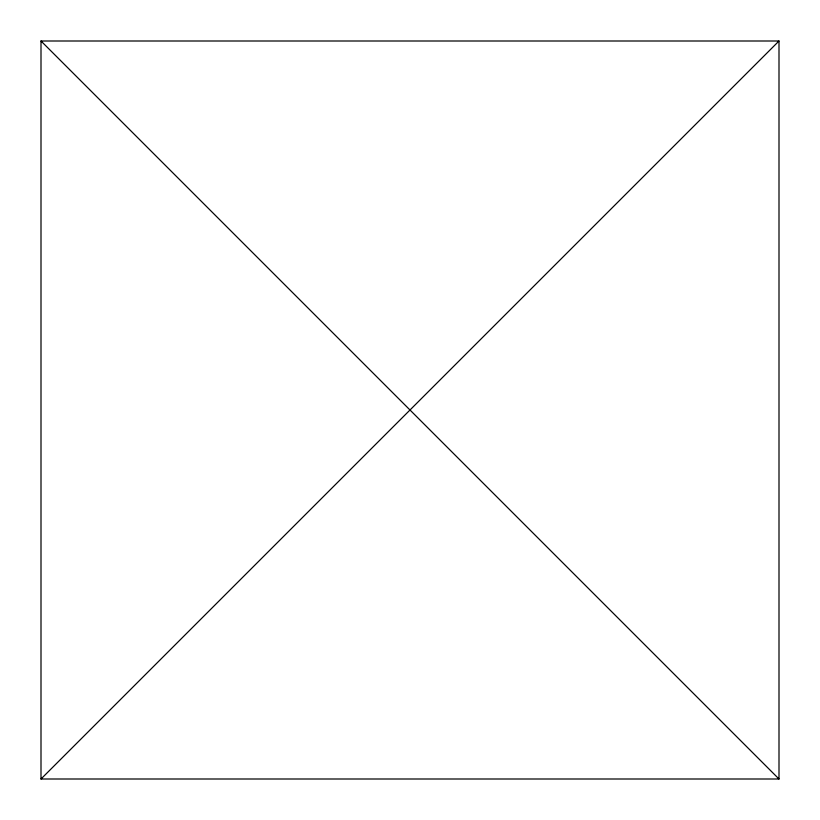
<?xml version="1.0" encoding="UTF-8"?>
<svg xmlns="http://www.w3.org/2000/svg" width="820" height="820" viewBox="0 0 820 820"><rect width="100%" height="100%" fill="white"/><g stroke="black" fill="none" stroke-linecap="round" stroke-linejoin="round"><path stroke-width="1.23" d="M41 779L779 41L779 779L41 779L41 41L779 41M41 41L779 779"/></g></svg>
